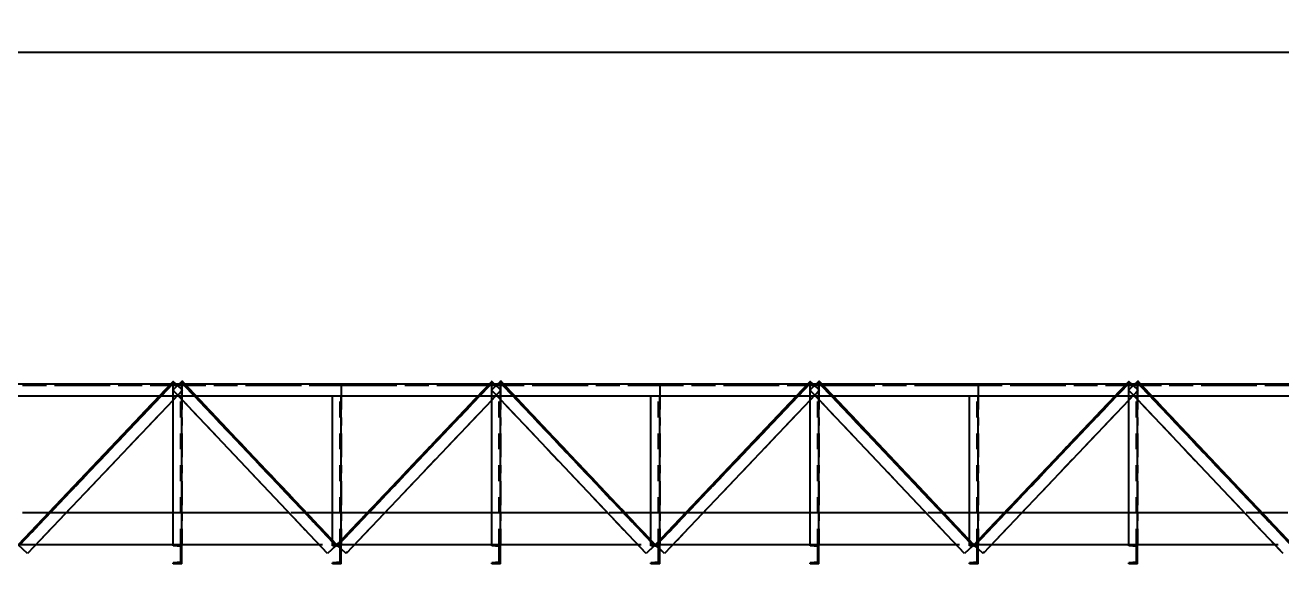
# Model space of a CAD drawing. Header units: millimetres. Extents: x 2368 to 8313, y 7493 to 11698.
# Drawn here: x 4565.9 to 4723.7, y 8308.6 to 8376.3 of the extents above; entities that cross this region are included whole.
import ezdxf

# ---------------------------------------------------------------- set-up
doc = ezdxf.new("R2010")
doc.units = ezdxf.units.MM
for name, pattern in [('XKITLINE00', [0]), ('XKITLINE02', [4, 2, -2]), ('XKITLINE03', [6, 3, -1, 1, -1])]:
    doc.linetypes.add(name, pattern=pattern)
doc.styles.add('ROMANS', font='romans.shx')
doc.dimstyles.new('MD300', dxfattribs={"dimtxt": 2.5, "dimasz": 2.5, "dimexe": 1, "dimexo": 1, "dimgap": 0.5, "dimtad": 1, "dimdec": 1, "dimlfac": 50, "dimrnd": 0.5, "dimdsep": 46, "dimtxsty": 'ROMANS', "dimcen": 1, "dimclrd": 146, "dimclre": 146, "dimclrt": 30, "dimadec": 1, "dimazin": 2, "dimtfac": 1, "dimtdec": 1, "dimtmove": 0, "dimatfit": 1, "dimfxl": 1, "dimtolj": 1, "dimtzin": 0, "dimlwd": -1, "dimlwe": -1, "dimarcsym": 0})

# ---------------------------------------------------------------- blocks, each defined once
blk = doc.blocks.new('*D53')
at = {"color": 146, "transparency": 16777216}
for p, q in [((4535.08, 8331.99), (4535.08, 8373.91)), ((4537.58, 8372.91), (5895.69, 8372.91)), ((5898.19, 8332.16), (5898.19, 8373.91))]:
    blk.add_line(p, q, dxfattribs=at)
for points in [[(4537.58, 8373.33), (4537.58, 8372.5), (4535.08, 8372.91)], [(5895.69, 8373.33), (5895.69, 8372.5), (5898.19, 8372.91)]]:
    blk.add_solid(points, dxfattribs=at)
at = {"layer": 'Defpoints', "color": 0, "transparency": 16777216}
for p in [(5898.19, 8372.91), (4535.08, 8330.99), (5898.19, 8331.16)]:
    blk.add_point(p, dxfattribs=at)
at = {"color": 30, "transparency": 16777216, "insert": (5216.63, 8374.66), "char_height": 2.5, "attachment_point": 5, "style": 'ROMANS'}
blk.add_mtext('\\A1;68155', dxfattribs=at)

msp = doc.modelspace()

# ---------------------------------------------------------------- linework, layer by layer
at = {"color": 3, "linetype": 'XKITLINE02'}
for p, q in [((4584.4936, 8331.5095), (4565.0379, 8310.9913)), ((4585.6204, 8331.5397), (4584.4575, 8330.4408)), ((4585.6547, 8330.4086), (4584.4936, 8331.5095)), ((4605.0379, 8310.9913), (4585.6204, 8331.5397)), ((4624.4936, 8331.5095), (4605.0379, 8310.9913)), ((4625.6204, 8331.5397), (4624.4575, 8330.4408)), ((4625.6547, 8330.4086), (4624.4936, 8331.5095)), ((4645.0379, 8310.9913), (4625.6204, 8331.5397)), ((4664.4936, 8331.5095), (4645.0379, 8310.9913)), ((4665.6204, 8331.5397), (4664.4575, 8330.4408)), ((4665.6547, 8330.4086), (4664.4936, 8331.5095)), ((4685.0379, 8310.9913), (4665.6204, 8331.5397)), ((4704.4936, 8331.5095), (4685.0379, 8310.9913)), ((4705.6204, 8331.5397), (4704.4575, 8330.4408)), ((4705.6547, 8330.4086), (4704.4936, 8331.5095)), ((4725.0379, 8310.9913), (4705.6204, 8331.5397)), ((5216.5881, 8331.1614), (4396.5882, 8331.1614)), ((5216.5881, 8330.9914), (4396.5882, 8330.9914)), ((5216.5882, 8330.9914), (4396.5883, 8330.9914)), ((4584.6097, 8331.3994), (4565.154, 8310.8813)), ((4585.6547, 8330.4086), (4566.199, 8309.8904)), ((4584.1636, 8331.1614), (4582.7413, 8329.6614)), ((4584.3841, 8331.1614), (4582.9618, 8329.6614)), ((4585.2201, 8331.1614), (4584.4575, 8330.4408)), ((4585.5879, 8329.2445), (4584.4575, 8330.4408)), ((4603.875, 8309.8924), (4584.4575, 8330.4408)), ((4585.5879, 8330.9913), (4584.4879, 8330.9913)), ((4584.4879, 8310.9913), (4584.4879, 8330.9913)), ((4585.5879, 8330.9913), (4584.4879, 8330.9913)), ((4584.4879, 8329.6614), (4584.4879, 8330.9913)), ((4585.6547, 8330.4086), (4584.4879, 8329.1781)), ((4585.6547, 8330.4086), (4584.8607, 8331.1614)), ((4585.4479, 8310.9913), (4585.4479, 8330.9913)), ((4585.4479, 8310.9913), (4585.4479, 8330.9913)), ((4604.9217, 8310.8815), (4585.5041, 8331.4298)), ((4585.5879, 8310.9913), (4585.5879, 8330.9913)), ((4585.5879, 8329.6614), (4585.5879, 8330.9913)), ((4587.1752, 8329.6614), (4585.7577, 8331.1614)), ((4587.3953, 8329.6614), (4585.9778, 8331.1614)), ((4605.5879, 8330.9913), (4604.4879, 8330.9913)), ((4604.4879, 8311.3404), (4604.4879, 8330.9913)), ((4605.5879, 8330.9913), (4604.4879, 8330.9913)), ((4604.4879, 8310.9913), (4604.4879, 8330.9913)), ((4624.6097, 8331.3994), (4605.154, 8310.8813)), ((4605.4479, 8310.9913), (4605.4479, 8330.9913)), ((4605.4479, 8310.9913), (4605.4479, 8330.9913)), ((4605.5879, 8311.3388), (4605.5879, 8330.9913)), ((4605.5879, 8310.9913), (4605.5879, 8330.9913)), ((4625.6547, 8330.4086), (4606.199, 8309.8904)), ((4624.1636, 8331.1614), (4622.7413, 8329.6614)), ((4624.3841, 8331.1614), (4622.9618, 8329.6614)), ((4625.2201, 8331.1614), (4624.4575, 8330.4408)), ((4625.5879, 8329.2445), (4624.4575, 8330.4408)), ((4643.875, 8309.8924), (4624.4575, 8330.4408)), ((4625.5879, 8330.9913), (4624.4879, 8330.9913)), ((4624.4879, 8329.6614), (4624.4879, 8330.9913)), ((4625.5879, 8330.9913), (4624.4879, 8330.9913)), ((4624.4879, 8310.9913), (4624.4879, 8330.9913)), ((4625.6547, 8330.4086), (4624.4879, 8329.1781)), ((4625.6547, 8330.4086), (4624.8607, 8331.1614)), ((4625.4479, 8310.9913), (4625.4479, 8330.9913)), ((4625.4479, 8310.9913), (4625.4479, 8330.9913)), ((4644.9217, 8310.8815), (4625.5041, 8331.4298)), ((4625.5879, 8329.6614), (4625.5879, 8330.9913)), ((4625.5879, 8310.9913), (4625.5879, 8330.9913)), ((4627.1752, 8329.6614), (4625.7577, 8331.1614)), ((4627.3953, 8329.6614), (4625.9778, 8331.1614)), ((4645.5879, 8330.9913), (4644.4879, 8330.9913)), ((4644.4879, 8311.3404), (4644.4879, 8330.9913)), ((4645.5879, 8330.9913), (4644.4879, 8330.9913)), ((4644.4879, 8310.9913), (4644.4879, 8330.9913)), ((4664.6097, 8331.3994), (4645.154, 8310.8813)), ((4645.4479, 8310.9913), (4645.4479, 8330.9913)), ((4645.4479, 8310.9913), (4645.4479, 8330.9913)), ((4645.5879, 8311.3388), (4645.5879, 8330.9913)), ((4645.5879, 8310.9913), (4645.5879, 8330.9913)), ((4665.6547, 8330.4086), (4646.199, 8309.8904)), ((4664.1636, 8331.1614), (4662.7413, 8329.6614)), ((4664.3841, 8331.1614), (4662.9618, 8329.6614)), ((4665.2201, 8331.1614), (4664.4575, 8330.4408)), ((4665.5879, 8329.2445), (4664.4575, 8330.4408)), ((4683.875, 8309.8924), (4664.4575, 8330.4408)), ((4665.5879, 8330.9913), (4664.4879, 8330.9913)), ((4664.4879, 8329.6614), (4664.4879, 8330.9913)), ((4665.5879, 8330.9913), (4664.4879, 8330.9913)), ((4664.4879, 8310.9913), (4664.4879, 8330.9913)), ((4665.6547, 8330.4086), (4664.4879, 8329.1781)), ((4665.6547, 8330.4086), (4664.8607, 8331.1614)), ((4665.4479, 8310.9913), (4665.4479, 8330.9913)), ((4665.4479, 8310.9913), (4665.4479, 8330.9913)), ((4684.9217, 8310.8815), (4665.5041, 8331.4298)), ((4665.5879, 8329.6614), (4665.5879, 8330.9913)), ((4665.5879, 8310.9913), (4665.5879, 8330.9913)), ((4667.1752, 8329.6614), (4665.7577, 8331.1614)), ((4667.3953, 8329.6614), (4665.9778, 8331.1614)), ((4685.5879, 8330.9913), (4684.4879, 8330.9913)), ((4684.4879, 8311.3404), (4684.4879, 8330.9913)), ((4685.5879, 8330.9913), (4684.4879, 8330.9913)), ((4684.4879, 8310.9913), (4684.4879, 8330.9913)), ((4704.6097, 8331.3994), (4685.154, 8310.8813)), ((4685.4479, 8310.9913), (4685.4479, 8330.9913)), ((4685.4479, 8310.9913), (4685.4479, 8330.9913)), ((4685.5879, 8311.3388), (4685.5879, 8330.9913)), ((4685.5879, 8310.9913), (4685.5879, 8330.9913)), ((4705.6547, 8330.4086), (4686.199, 8309.8904)), ((4704.1636, 8331.1614), (4702.7413, 8329.6614)), ((4704.3841, 8331.1614), (4702.9618, 8329.6614)), ((4705.2201, 8331.1614), (4704.4575, 8330.4408)), ((4705.5879, 8329.2445), (4704.4575, 8330.4408)), ((4723.875, 8309.8924), (4704.4575, 8330.4408)), ((4705.5879, 8330.9913), (4704.4879, 8330.9913)), ((4704.4879, 8329.6614), (4704.4879, 8330.9913)), ((4705.5879, 8330.9913), (4704.4879, 8330.9913)), ((4704.4879, 8310.9913), (4704.4879, 8330.9913)), ((4705.6547, 8330.4086), (4704.4879, 8329.1781)), ((4705.6547, 8330.4086), (4704.8607, 8331.1614)), ((4705.4479, 8310.9913), (4705.4479, 8330.9913)), ((4705.4479, 8310.9913), (4705.4479, 8330.9913)), ((4724.9217, 8310.8815), (4705.5041, 8331.4298)), ((4705.5879, 8329.6614), (4705.5879, 8330.9913)), ((4705.5879, 8310.9913), (4705.5879, 8330.9913)), ((4707.1752, 8329.6614), (4705.7577, 8331.1614)), ((4707.3953, 8329.6614), (4705.9778, 8331.1614)), ((5216.5881, 8329.6614), (4396.5882, 8329.6614)), ((4571.0357, 8314.9913), (4568.8308, 8314.9913)), ((4585.5879, 8314.9913), (4584.4879, 8314.9913)), ((4601.2581, 8314.9913), (4599.0568, 8314.9913)), ((4605.5879, 8314.9913), (4604.4879, 8314.9913)), ((4611.0357, 8314.9913), (4608.8308, 8314.9913)), ((4625.5879, 8314.9913), (4624.4879, 8314.9913)), ((4641.2581, 8314.9913), (4639.0568, 8314.9913)), ((4645.5879, 8314.9913), (4644.4879, 8314.9913)), ((4651.0357, 8314.9913), (4648.8308, 8314.9913)), ((4665.5879, 8314.9913), (4664.4879, 8314.9913)), ((4681.2581, 8314.9913), (4679.0568, 8314.9913)), ((4685.5879, 8314.9913), (4684.4879, 8314.9913)), ((4691.0357, 8314.9913), (4688.8308, 8314.9913)), ((4705.5879, 8314.9913), (4704.4879, 8314.9913)), ((4721.2581, 8314.9913), (4719.0568, 8314.9913)), ((4567.2428, 8310.9913), (4562.8366, 8310.9913)), ((4566.199, 8309.8904), (4565.0379, 8310.9913)), ((4585.5879, 8310.9913), (4584.4879, 8310.9913)), ((4585.5879, 8310.9913), (4584.4879, 8310.9913)), ((4607.2428, 8310.9913), (4602.8366, 8310.9913)), ((4605.0379, 8310.9913), (4603.875, 8309.8924)), ((4604.4879, 8311.3404), (4604.4879, 8311.5734)), ((4605.5879, 8310.9913), (4604.4879, 8310.9913)), ((4605.2584, 8310.9913), (4604.8179, 8310.9913)), ((4605.2584, 8310.9913), (4604.8179, 8310.9913)), ((4605.2453, 8310.7947), (4605.0379, 8310.9913)), ((4606.199, 8309.8904), (4605.0379, 8310.9913)), ((4605.5879, 8311.3388), (4605.5879, 8311.5714)), ((4625.5879, 8310.9913), (4624.4879, 8310.9913)), ((4625.5879, 8310.9913), (4624.4879, 8310.9913)), ((4647.2428, 8310.9913), (4642.8366, 8310.9913)), ((4645.0379, 8310.9913), (4643.875, 8309.8924)), ((4644.4879, 8311.3404), (4644.4879, 8311.5734)), ((4645.5879, 8310.9913), (4644.4879, 8310.9913)), ((4645.2584, 8310.9913), (4644.8179, 8310.9913)), ((4645.2584, 8310.9913), (4644.8179, 8310.9913)), ((4645.2453, 8310.7947), (4645.0379, 8310.9913)), ((4646.199, 8309.8904), (4645.0379, 8310.9913)), ((4645.5879, 8311.3388), (4645.5879, 8311.5714)), ((4665.5879, 8310.9913), (4664.4879, 8310.9913)), ((4665.5879, 8310.9913), (4664.4879, 8310.9913)), ((4687.2428, 8310.9913), (4682.8366, 8310.9913)), ((4685.0379, 8310.9913), (4683.875, 8309.8924)), ((4684.4879, 8311.3404), (4684.4879, 8311.5734)), ((4685.5879, 8310.9913), (4684.4879, 8310.9913)), ((4685.2584, 8310.9913), (4684.8179, 8310.9913)), ((4685.2584, 8310.9913), (4684.8179, 8310.9913)), ((4685.2453, 8310.7947), (4685.0379, 8310.9913)), ((4686.199, 8309.8904), (4685.0379, 8310.9913)), ((4685.5879, 8311.3388), (4685.5879, 8311.5714)), ((4705.5879, 8310.9913), (4704.4879, 8310.9913)), ((4705.5879, 8310.9913), (4704.4879, 8310.9913)), ((4727.2428, 8310.9913), (4722.8366, 8310.9913)), ((4604.9216, 8310.8815), (4604.8623, 8310.8253)), ((4605.5879, 8310.4698), (4605.4479, 8310.6026)), ((4644.9216, 8310.8815), (4644.8623, 8310.8253)), ((4645.5879, 8310.4698), (4645.4479, 8310.6026)), ((4684.9216, 8310.8815), (4684.8623, 8310.8253)), ((4685.5879, 8310.4698), (4685.4479, 8310.6026))]:
    msp.add_line(p, q, dxfattribs=at)
at = {"color": 1, "linetype": 'XKITLINE03'}
for p, q in [((4584.4936, 8331.5095), (4565.0379, 8310.9913)), ((4565.0379, 8310.9913), (4584.4936, 8331.5095)), ((4585.6204, 8331.5397), (4605.0379, 8310.9913)), ((4605.0379, 8310.9913), (4585.6204, 8331.5397)), ((4605.0379, 8310.9913), (4624.4936, 8331.5095)), ((4624.4936, 8331.5095), (4605.0379, 8310.9913)), ((4625.6204, 8331.5397), (4645.0379, 8310.9913)), ((4645.0379, 8310.9913), (4625.6204, 8331.5397)), ((4645.0379, 8310.9913), (4664.4936, 8331.5095)), ((4664.4936, 8331.5095), (4645.0379, 8310.9913)), ((4665.6204, 8331.5397), (4685.0379, 8310.9913)), ((4685.0379, 8310.9913), (4665.6204, 8331.5397)), ((4685.0379, 8310.9913), (4704.4936, 8331.5095)), ((4704.4936, 8331.5095), (4685.0379, 8310.9913)), ((4705.6204, 8331.5397), (4725.0379, 8310.9913)), ((4725.0379, 8310.9913), (4705.6204, 8331.5397)), ((5216.5881, 8330.9914), (4396.5882, 8330.9914)), ((5216.5882, 8330.9914), (4396.5883, 8330.9914)), ((4585.5879, 8330.9913), (4585.5879, 8310.9913)), ((4585.5879, 8330.9913), (4585.5879, 8310.9913)), ((4605.5879, 8330.9913), (4605.5879, 8310.9913)), ((4605.5879, 8330.9913), (4605.5879, 8310.9913)), ((4625.5879, 8330.9913), (4625.5879, 8310.9913)), ((4625.5879, 8330.9913), (4625.5879, 8310.9913)), ((4645.5879, 8330.9913), (4645.5879, 8310.9913)), ((4645.5879, 8330.9913), (4645.5879, 8310.9913)), ((4665.5879, 8330.9913), (4665.5879, 8310.9913)), ((4665.5879, 8330.9913), (4665.5879, 8310.9913)), ((4685.5879, 8330.9913), (4685.5879, 8310.9913)), ((4685.5879, 8330.9913), (4685.5879, 8310.9913)), ((4705.5879, 8330.9913), (4705.5879, 8310.9913)), ((4705.5879, 8330.9913), (4705.5879, 8310.9913)), ((4585.5879, 8310.9913), (4585.5879, 8310.9913)), ((4605.5879, 8310.9913), (4605.5879, 8310.9913)), ((4625.5879, 8310.9913), (4625.5879, 8310.9913)), ((4645.5879, 8310.9913), (4645.5879, 8310.9913)), ((4665.5879, 8310.9913), (4665.5879, 8310.9913)), ((4685.5879, 8310.9913), (4685.5879, 8310.9913)), ((4705.5879, 8310.9913), (4705.5879, 8310.9913))]:
    msp.add_line(p, q, dxfattribs=at)
at = {"color": 7, "linetype": 'XKITLINE00'}
for p, q in [((4584.4936, 8331.5095), (4584.1636, 8331.1614)), ((4584.8607, 8331.1614), (4584.4936, 8331.5095)), ((4585.6204, 8331.5397), (4585.5041, 8331.4298)), ((4585.9778, 8331.1614), (4585.6204, 8331.5397)), ((4624.4936, 8331.5095), (4624.1636, 8331.1614)), ((4624.8607, 8331.1614), (4624.4936, 8331.5095)), ((4625.6204, 8331.5397), (4625.5041, 8331.4298)), ((4625.9778, 8331.1614), (4625.6204, 8331.5397)), ((4664.4936, 8331.5095), (4664.1636, 8331.1614)), ((4664.8607, 8331.1614), (4664.4936, 8331.5095)), ((4665.6204, 8331.5397), (4665.5041, 8331.4298)), ((4665.9778, 8331.1614), (4665.6204, 8331.5397)), ((4704.4936, 8331.5095), (4704.1636, 8331.1614)), ((4704.8607, 8331.1614), (4704.4936, 8331.5095)), ((4705.6204, 8331.5397), (4705.5041, 8331.4298)), ((4705.9778, 8331.1614), (4705.6204, 8331.5397)), ((5216.5882, 8331.1614), (4396.5883, 8331.1614)), ((4584.6097, 8331.3994), (4584.3841, 8331.1614)), ((4585.5041, 8331.4298), (4585.2201, 8331.1614)), ((4585.7577, 8331.1614), (4585.5041, 8331.4298)), ((4624.6097, 8331.3994), (4624.3841, 8331.1614)), ((4625.5041, 8331.4298), (4625.2201, 8331.1614)), ((4625.7577, 8331.1614), (4625.5041, 8331.4298)), ((4664.6097, 8331.3994), (4664.3841, 8331.1614)), ((4665.5041, 8331.4298), (4665.2201, 8331.1614)), ((4665.7577, 8331.1614), (4665.5041, 8331.4298)), ((4704.6097, 8331.3994), (4704.3841, 8331.1614)), ((4705.5041, 8331.4298), (4705.2201, 8331.1614)), ((4705.7577, 8331.1614), (4705.5041, 8331.4298)), ((5216.5882, 8329.6614), (4396.5883, 8329.6614)), ((4582.7413, 8329.6614), (4565.0379, 8310.9913)), ((4582.9618, 8329.6614), (4565.154, 8310.8813)), ((4584.4879, 8329.1781), (4566.199, 8309.8904)), ((4584.4879, 8310.9913), (4584.4879, 8329.6614)), ((4585.5879, 8310.9913), (4585.5879, 8329.6614)), ((4603.875, 8309.8924), (4585.5879, 8329.2445)), ((4604.9216, 8310.8815), (4587.1752, 8329.6614)), ((4605.0379, 8310.9913), (4587.3953, 8329.6614)), ((4604.4879, 8311.5734), (4604.4879, 8329.6614)), ((4622.7413, 8329.6614), (4605.0379, 8310.9913)), ((4622.9618, 8329.6614), (4605.154, 8310.8813)), ((4605.5879, 8311.5714), (4605.5879, 8329.6614)), ((4624.4879, 8329.1781), (4606.199, 8309.8904)), ((4624.4879, 8310.9913), (4624.4879, 8329.6614)), ((4625.5879, 8310.9913), (4625.5879, 8329.6614)), ((4643.875, 8309.8924), (4625.5879, 8329.2445)), ((4644.9216, 8310.8815), (4627.1752, 8329.6614)), ((4645.0379, 8310.9913), (4627.3953, 8329.6614)), ((4644.4879, 8311.5734), (4644.4879, 8329.6614)), ((4662.7413, 8329.6614), (4645.0379, 8310.9913)), ((4662.9618, 8329.6614), (4645.154, 8310.8813)), ((4645.5879, 8311.5714), (4645.5879, 8329.6614)), ((4664.4879, 8329.1781), (4646.199, 8309.8904)), ((4664.4879, 8310.9913), (4664.4879, 8329.6614)), ((4665.5879, 8310.9913), (4665.5879, 8329.6614)), ((4683.875, 8309.8924), (4665.5879, 8329.2445)), ((4684.9216, 8310.8815), (4667.1752, 8329.6614)), ((4685.0379, 8310.9913), (4667.3953, 8329.6614)), ((4684.4879, 8311.5734), (4684.4879, 8329.6614)), ((4702.7413, 8329.6614), (4685.0379, 8310.9913)), ((4702.9618, 8329.6614), (4685.154, 8310.8813)), ((4685.5879, 8311.5714), (4685.5879, 8329.6614)), ((4704.4879, 8329.1781), (4686.199, 8309.8904)), ((4704.4879, 8310.9913), (4704.4879, 8329.6614)), ((4705.5879, 8310.9913), (4705.5879, 8329.6614)), ((4723.5662, 8310.2192), (4705.5879, 8329.2445)), ((4724.9216, 8310.8815), (4707.1752, 8329.6614)), ((4725.0379, 8310.9913), (4707.3953, 8329.6614)), ((4568.8308, 8314.9913), (4565.5879, 8314.9913)), ((4584.4879, 8314.9913), (4571.0357, 8314.9913)), ((4599.0568, 8314.9913), (4585.5879, 8314.9913)), ((4604.4879, 8314.9913), (4601.2581, 8314.9913)), ((4608.8308, 8314.9913), (4605.5879, 8314.9913)), ((4624.4879, 8314.9913), (4611.0357, 8314.9913)), ((4639.0568, 8314.9913), (4625.5879, 8314.9913)), ((4644.4879, 8314.9913), (4641.2581, 8314.9913)), ((4648.8308, 8314.9913), (4645.5879, 8314.9913)), ((4664.4879, 8314.9913), (4651.0357, 8314.9913)), ((4679.0568, 8314.9913), (4665.5879, 8314.9913)), ((4684.4879, 8314.9913), (4681.2581, 8314.9913)), ((4688.8308, 8314.9913), (4685.5879, 8314.9913)), ((4704.4879, 8314.9913), (4691.0357, 8314.9913)), ((4719.0568, 8314.9913), (4705.5879, 8314.9913)), ((4724.4879, 8314.9913), (4721.2581, 8314.9913)), ((4584.4879, 8310.9913), (4567.2428, 8310.9913)), ((4584.4879, 8310.8553), (4584.4879, 8310.9913)), ((4585.5879, 8310.9913), (4584.4879, 8310.9913)), ((4585.5879, 8310.9913), (4584.4879, 8310.9913)), ((4602.8366, 8310.9913), (4585.5879, 8310.9913)), ((4585.5879, 8308.5913), (4585.5879, 8310.9913)), ((4604.4879, 8310.9913), (4604.4879, 8311.3404)), ((4604.8179, 8310.9913), (4604.4879, 8310.9913)), ((4604.4879, 8310.8553), (4604.4879, 8310.9913)), ((4604.8179, 8310.9913), (4604.4879, 8310.9913)), ((4605.0379, 8310.9913), (4604.9216, 8310.8815)), ((4605.154, 8310.8813), (4605.0379, 8310.9913)), ((4605.5879, 8310.9913), (4605.2584, 8310.9913)), ((4605.5879, 8310.9913), (4605.2584, 8310.9913)), ((4605.5879, 8310.9913), (4605.5879, 8311.3388)), ((4605.5879, 8308.5913), (4605.5879, 8310.9913)), ((4624.4879, 8310.9913), (4607.2428, 8310.9913)), ((4624.4879, 8310.8553), (4624.4879, 8310.9913)), ((4625.5879, 8310.9913), (4624.4879, 8310.9913)), ((4625.5879, 8310.9913), (4624.4879, 8310.9913)), ((4642.8366, 8310.9913), (4625.5879, 8310.9913)), ((4625.5879, 8308.5913), (4625.5879, 8310.9913)), ((4644.4879, 8310.9913), (4644.4879, 8311.3404)), ((4644.8179, 8310.9913), (4644.4879, 8310.9913)), ((4644.4879, 8310.8553), (4644.4879, 8310.9913)), ((4644.8179, 8310.9913), (4644.4879, 8310.9913)), ((4645.0379, 8310.9913), (4644.9216, 8310.8815)), ((4645.154, 8310.8813), (4645.0379, 8310.9913)), ((4645.5879, 8310.9913), (4645.2584, 8310.9913)), ((4645.5879, 8310.9913), (4645.2584, 8310.9913)), ((4645.5879, 8310.9913), (4645.5879, 8311.3388)), ((4645.5879, 8308.5913), (4645.5879, 8310.9913)), ((4664.4879, 8310.9913), (4647.2428, 8310.9913)), ((4664.4879, 8310.8553), (4664.4879, 8310.9913)), ((4665.5879, 8310.9913), (4664.4879, 8310.9913)), ((4665.5879, 8310.9913), (4664.4879, 8310.9913)), ((4682.8366, 8310.9913), (4665.5879, 8310.9913)), ((4665.5879, 8308.5913), (4665.5879, 8310.9913)), ((4684.4879, 8310.9913), (4684.4879, 8311.3404)), ((4684.8179, 8310.9913), (4684.4879, 8310.9913)), ((4684.4879, 8310.8553), (4684.4879, 8310.9913)), ((4684.8179, 8310.9913), (4684.4879, 8310.9913)), ((4685.0379, 8310.9913), (4684.9216, 8310.8815)), ((4685.154, 8310.8813), (4685.0379, 8310.9913)), ((4685.5879, 8310.9913), (4685.2584, 8310.9913)), ((4685.5879, 8310.9913), (4685.2584, 8310.9913)), ((4685.5879, 8310.9913), (4685.5879, 8311.3388)), ((4685.5879, 8308.5913), (4685.5879, 8310.9913)), ((4704.4879, 8310.9913), (4687.2428, 8310.9913)), ((4704.4879, 8310.8553), (4704.4879, 8310.9913)), ((4705.5879, 8310.9913), (4704.4879, 8310.9913)), ((4705.5879, 8310.9913), (4704.4879, 8310.9913)), ((4722.8366, 8310.9913), (4705.5879, 8310.9913)), ((4705.5879, 8308.5913), (4705.5879, 8310.9913)), ((4566.199, 8309.8904), (4565.5879, 8310.4698)), ((4585.4479, 8310.7785), (4584.4879, 8310.8553)), ((4585.4479, 8308.8041), (4585.4479, 8310.7785)), ((4604.8623, 8310.8253), (4603.875, 8309.8924)), ((4605.4479, 8310.7785), (4604.4879, 8310.8553)), ((4605.4479, 8310.6026), (4605.2453, 8310.7947)), ((4605.4479, 8308.8041), (4605.4479, 8310.7785)), ((4606.199, 8309.8904), (4605.5879, 8310.4698)), ((4625.4479, 8310.7785), (4624.4879, 8310.8553)), ((4625.4479, 8308.8041), (4625.4479, 8310.7785)), ((4644.8623, 8310.8253), (4643.875, 8309.8924)), ((4645.4479, 8310.7785), (4644.4879, 8310.8553)), ((4645.4479, 8310.6026), (4645.2453, 8310.7947)), ((4645.4479, 8308.8041), (4645.4479, 8310.7785)), ((4646.199, 8309.8904), (4645.5879, 8310.4698)), ((4665.4479, 8310.7785), (4664.4879, 8310.8553)), ((4665.4479, 8308.8041), (4665.4479, 8310.7785)), ((4684.8623, 8310.8253), (4683.875, 8309.8924)), ((4685.4479, 8310.7785), (4684.4879, 8310.8553)), ((4685.4479, 8310.6026), (4685.2453, 8310.7947)), ((4685.4479, 8308.8041), (4685.4479, 8310.7785)), ((4686.199, 8309.8904), (4685.5879, 8310.4698)), ((4705.4479, 8310.7785), (4704.4879, 8310.8553)), ((4705.4479, 8308.8041), (4705.4479, 8310.7785)), ((4585.4479, 8308.8041), (4584.4879, 8308.7273)), ((4584.4879, 8308.5913), (4584.4879, 8308.7273)), ((4585.5879, 8308.5913), (4584.4879, 8308.5913)), ((4605.4479, 8308.8041), (4604.4879, 8308.7273)), ((4604.4879, 8308.5913), (4604.4879, 8308.7273)), ((4605.5879, 8308.5913), (4604.4879, 8308.5913)), ((4625.4479, 8308.8041), (4624.4879, 8308.7273)), ((4624.4879, 8308.5913), (4624.4879, 8308.7273)), ((4625.5879, 8308.5913), (4624.4879, 8308.5913)), ((4645.4479, 8308.8041), (4644.4879, 8308.7273)), ((4644.4879, 8308.5913), (4644.4879, 8308.7273)), ((4645.5879, 8308.5913), (4644.4879, 8308.5913)), ((4665.4479, 8308.8041), (4664.4879, 8308.7273)), ((4664.4879, 8308.5913), (4664.4879, 8308.7273)), ((4665.5879, 8308.5913), (4664.4879, 8308.5913)), ((4685.4479, 8308.8041), (4684.4879, 8308.7273)), ((4684.4879, 8308.5913), (4684.4879, 8308.7273)), ((4685.5879, 8308.5913), (4684.4879, 8308.5913)), ((4705.4479, 8308.8041), (4704.4879, 8308.7273)), ((4704.4879, 8308.5913), (4704.4879, 8308.7273)), ((4705.5879, 8308.5913), (4704.4879, 8308.5913))]:
    msp.add_line(p, q, dxfattribs=at)
at = {"color": 1, "linetype": 'XKITLINE00'}
for p, q in [((4584.4898, 8331.5002), (4584.4898, 8331.5002)), ((4584.4898, 8331.5002), (4584.4898, 8331.5002)), ((4585.6166, 8331.5304), (4585.6166, 8331.5304)), ((4585.6166, 8331.5304), (4585.6166, 8331.5304)), ((4624.4898, 8331.5002), (4624.4898, 8331.5002)), ((4624.4898, 8331.5002), (4624.4898, 8331.5002)), ((4625.6166, 8331.5304), (4625.6166, 8331.5304)), ((4625.6166, 8331.5304), (4625.6166, 8331.5304)), ((4664.4898, 8331.5002), (4664.4898, 8331.5002)), ((4664.4898, 8331.5002), (4664.4898, 8331.5002)), ((4665.6166, 8331.5304), (4665.6166, 8331.5304)), ((4665.6166, 8331.5304), (4665.6166, 8331.5304)), ((4704.4898, 8331.5002), (4704.4898, 8331.5002)), ((4704.4898, 8331.5002), (4704.4898, 8331.5002)), ((4705.6166, 8331.5304), (4705.6166, 8331.5304)), ((4705.6166, 8331.5304), (4705.6166, 8331.5304)), ((4585.5841, 8330.982), (4585.5841, 8330.982)), ((4585.5841, 8330.982), (4585.5841, 8330.982)), ((4605.5841, 8330.982), (4605.5841, 8330.982)), ((4605.5841, 8330.982), (4605.5841, 8330.982)), ((4625.5841, 8330.982), (4625.5841, 8330.982)), ((4625.5841, 8330.982), (4625.5841, 8330.982)), ((4645.5841, 8330.982), (4645.5841, 8330.982)), ((4645.5841, 8330.982), (4645.5841, 8330.982)), ((4665.5841, 8330.982), (4665.5841, 8330.982)), ((4665.5841, 8330.982), (4665.5841, 8330.982)), ((4685.5841, 8330.982), (4685.5841, 8330.982)), ((4685.5841, 8330.982), (4685.5841, 8330.982)), ((4705.5841, 8330.982), (4705.5841, 8330.982)), ((4705.5841, 8330.982), (4705.5841, 8330.982)), ((4585.5841, 8310.982), (4585.5841, 8310.982)), ((4585.5841, 8310.982), (4585.5841, 8310.982)), ((4585.5841, 8310.982), (4585.5841, 8310.982)), ((4605.0341, 8310.9821), (4605.0341, 8310.9821)), ((4605.0341, 8310.9821), (4605.0341, 8310.9821)), ((4605.0341, 8310.9821), (4605.0341, 8310.9821)), ((4605.0341, 8310.9821), (4605.0341, 8310.9821)), ((4605.5841, 8310.982), (4605.5841, 8310.982)), ((4605.5841, 8310.982), (4605.5841, 8310.982)), ((4605.5841, 8310.982), (4605.5841, 8310.982)), ((4625.5841, 8310.982), (4625.5841, 8310.982)), ((4625.5841, 8310.982), (4625.5841, 8310.982)), ((4625.5841, 8310.982), (4625.5841, 8310.982)), ((4645.0341, 8310.9821), (4645.0341, 8310.9821)), ((4645.0341, 8310.9821), (4645.0341, 8310.9821)), ((4645.0341, 8310.9821), (4645.0341, 8310.9821)), ((4645.0341, 8310.9821), (4645.0341, 8310.9821)), ((4645.5841, 8310.982), (4645.5841, 8310.982)), ((4645.5841, 8310.982), (4645.5841, 8310.982)), ((4645.5841, 8310.982), (4645.5841, 8310.982)), ((4665.5841, 8310.982), (4665.5841, 8310.982)), ((4665.5841, 8310.982), (4665.5841, 8310.982)), ((4665.5841, 8310.982), (4665.5841, 8310.982)), ((4685.0341, 8310.9821), (4685.0341, 8310.9821)), ((4685.0341, 8310.9821), (4685.0341, 8310.9821)), ((4685.0341, 8310.9821), (4685.0341, 8310.9821)), ((4685.0341, 8310.9821), (4685.0341, 8310.9821)), ((4685.5841, 8310.982), (4685.5841, 8310.982)), ((4685.5841, 8310.982), (4685.5841, 8310.982)), ((4685.5841, 8310.982), (4685.5841, 8310.982)), ((4705.5841, 8310.982), (4705.5841, 8310.982)), ((4705.5841, 8310.982), (4705.5841, 8310.982)), ((4705.5841, 8310.982), (4705.5841, 8310.982))]:
    msp.add_line(p, q, dxfattribs=at)
for centre in [(4584.4936, 8331.5095), (4584.4936, 8331.5095), (4585.6204, 8331.5397), (4585.6204, 8331.5397), (4624.4936, 8331.5095), (4624.4936, 8331.5095), (4625.6204, 8331.5397), (4625.6204, 8331.5397), (4664.4936, 8331.5095), (4664.4936, 8331.5095), (4665.6204, 8331.5397), (4665.6204, 8331.5397), (4704.4936, 8331.5095), (4704.4936, 8331.5095), (4705.6204, 8331.5397), (4705.6204, 8331.5397), (4585.5879, 8330.9913), (4585.5879, 8330.9913), (4605.5879, 8330.9913), (4605.5879, 8330.9913), (4625.5879, 8330.9913), (4625.5879, 8330.9913), (4645.5879, 8330.9913), (4645.5879, 8330.9913), (4665.5879, 8330.9913), (4665.5879, 8330.9913), (4685.5879, 8330.9913), (4685.5879, 8330.9913), (4705.5879, 8330.9913), (4705.5879, 8330.9913), (4585.5879, 8310.9913), (4585.5879, 8310.9913), (4585.5879, 8310.9913), (4605.0379, 8310.9913), (4605.0379, 8310.9913), (4605.0379, 8310.9913), (4605.0379, 8310.9913), (4605.5879, 8310.9913), (4605.5879, 8310.9913), (4605.5879, 8310.9913), (4625.5879, 8310.9913), (4625.5879, 8310.9913), (4625.5879, 8310.9913), (4645.0379, 8310.9913), (4645.0379, 8310.9913), (4645.0379, 8310.9913), (4645.0379, 8310.9913), (4645.5879, 8310.9913), (4645.5879, 8310.9913), (4645.5879, 8310.9913), (4665.5879, 8310.9913), (4665.5879, 8310.9913), (4665.5879, 8310.9913), (4685.0379, 8310.9913), (4685.0379, 8310.9913), (4685.0379, 8310.9913), (4685.0379, 8310.9913), (4685.5879, 8310.9913), (4685.5879, 8310.9913), (4685.5879, 8310.9913), (4705.5879, 8310.9913), (4705.5879, 8310.9913), (4705.5879, 8310.9913)]:
    msp.add_circle(centre, 0.01, dxfattribs=at)

# ---------------------------------------------------------------- dimensions: what is measured, and where the dimension line sits
dim = msp.add_linear_dim(base=(5898.1855, 8372.9141), p1=(4535.0836, 8330.9914), p2=(5898.1855, 8331.1614), dimstyle='MD300')
dim.commit()
dim.dimension.update_dxf_attribs({"geometry": '*D53', "text_midpoint": (5216.6345, 8374.6641)})

doc.saveas('drawing.dxf')
